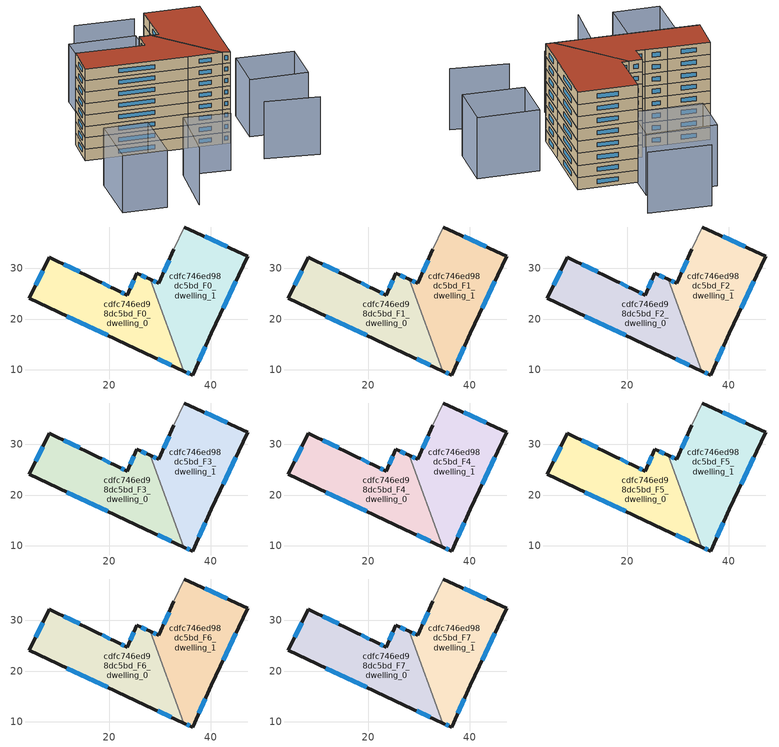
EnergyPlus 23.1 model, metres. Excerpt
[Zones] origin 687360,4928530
cdfc746ed98dc5bd_F0_dwelling_0
 floor ground (EU_floor_Construction): 28.17,27.82 34.75,9.8 27.15,13.31 4.28,24.08 8.24,32.18 17.09,27.91 21.79,25.58 23.58,24.73 25.49,29.02 z0
 wall outside (EU_wall_Construction): 28.17,27.82 25.49,29.02 23.58,24.73 21.79,25.58 17.09,27.91 8.24,32.18 4.28,24.08 27.15,13.31 34.75,9.8 z0:3
 wall to cdfc746ed98dc5bd_F0_dwelling_1 (EU_wall_Construction): 34.75,9.8 28.16,27.82 z0:3
 window (EU_Window_Construction): 14.21,29.3 11.12,30.79 / 20.26,26.34 18.62,27.15 / 23,25.01 22.37,25.31 / 24.87,27.63 24.2,26.13 / 27.29,28.21 26.36,28.63 / 29.62,12.17 32.28,10.94 / 11.72,20.58 19.71,16.82 / 6.95,29.55 5.57,26.72 z0.98:2.02
cdfc746ed98dc5bd_F0_dwelling_1
 floor ground (EU_floor_Construction): 47.33,32.41 40.18,17.24 36.45,9.01 34.75,9.8 28.17,27.82 29.84,27.07 32.77,33.77 34.77,38.16 z0
 wall outside (EU_wall_Construction): 34.75,9.8 36.45,9.01 40.18,17.24 47.33,32.41 34.77,38.16 / 32.77,33.77 29.84,27.07 28.17,27.82 z0:3
 wall adiabatic (EU_wall_Construction): 34.77,38.16 32.77,33.77 z0:3
 window (EU_Window_Construction): 35.3,9.54 35.89,9.27 / 29.29,27.32 28.71,27.58 / 31.82,31.59 30.79,29.25 / 43.24,34.28 38.85,36.29 / 42.5,22.18 45,27.48 / 37.66,11.69 38.96,14.57 z0.98:2.02
cdfc746ed98dc5bd_F1_dwelling_0
 floor to cdfc746ed98dc5bd_F0_dwelling_0 (EU_floor_Construction): 28.17,27.82 34.75,9.8 27.15,13.31 4.28,24.08 8.24,32.18 17.09,27.91 21.79,25.58 23.58,24.73 25.49,29.02 z3
 wall outside (EU_wall_Construction): 28.17,27.82 25.49,29.02 23.58,24.73 21.79,25.58 17.09,27.91 8.24,32.18 4.28,24.08 27.15,13.31 34.75,9.8 z3:6
 wall to cdfc746ed98dc5bd_F1_dwelling_1 (EU_wall_Construction): 34.75,9.8 28.16,27.82 z3:6
 window (EU_Window_Construction): 14.21,29.3 11.12,30.79 / 20.26,26.34 18.62,27.15 / 23,25.01 22.37,25.31 / 24.87,27.63 24.2,26.13 / 27.29,28.21 26.36,28.63 / 29.62,12.17 32.28,10.94 / 11.72,20.58 19.71,16.82 / 6.95,29.55 5.57,26.72 z3.98:5.02
cdfc746ed98dc5bd_F1_dwelling_1
 floor to cdfc746ed98dc5bd_F0_dwelling_1 (EU_floor_Construction): 47.33,32.41 40.18,17.24 36.45,9.01 34.75,9.8 28.17,27.82 29.84,27.07 32.77,33.77 34.77,38.16 z3
 wall outside (EU_wall_Construction): 34.75,9.8 36.45,9.01 40.18,17.24 47.33,32.41 34.77,38.16 / 32.77,33.77 29.84,27.07 28.17,27.82 z3:6
 wall adiabatic (EU_wall_Construction): 34.77,38.16 32.77,33.77 z3:6
 window (EU_Window_Construction): 35.3,9.54 35.89,9.27 / 29.29,27.32 28.71,27.58 / 31.82,31.59 30.79,29.25 / 43.24,34.28 38.85,36.29 / 42.5,22.18 45,27.48 / 37.66,11.69 38.96,14.57 z3.98:5.02
cdfc746ed98dc5bd_F2_dwelling_0
 floor to cdfc746ed98dc5bd_F1_dwelling_0 (EU_floor_Construction): 28.17,27.82 34.75,9.8 27.15,13.31 4.28,24.08 8.24,32.18 17.09,27.91 21.79,25.58 23.58,24.73 25.49,29.02 z6
 wall outside (EU_wall_Construction): 28.17,27.82 25.49,29.02 23.58,24.73 21.79,25.58 17.09,27.91 8.24,32.18 4.28,24.08 27.15,13.31 34.75,9.8 z6:9
 wall to cdfc746ed98dc5bd_F2_dwelling_1 (EU_wall_Construction): 34.75,9.8 28.16,27.82 z6:9
 window (EU_Window_Construction): 14.21,29.3 11.12,30.79 / 20.26,26.34 18.62,27.15 / 23,25.01 22.37,25.31 / 24.87,27.63 24.2,26.13 / 27.29,28.21 26.36,28.63 / 29.62,12.17 32.28,10.94 / 11.72,20.58 19.71,16.82 / 6.95,29.55 5.57,26.72 z6.98:8.02
cdfc746ed98dc5bd_F2_dwelling_1
 floor to cdfc746ed98dc5bd_F1_dwelling_1 (EU_floor_Construction): 47.33,32.41 40.18,17.24 36.45,9.01 34.75,9.8 28.17,27.82 29.84,27.07 32.77,33.77 34.77,38.16 z6
 wall outside (EU_wall_Construction): 34.75,9.8 36.45,9.01 40.18,17.24 47.33,32.41 34.77,38.16 / 32.77,33.77 29.84,27.07 28.17,27.82 z6:9
 wall adiabatic (EU_wall_Construction): 34.77,38.16 32.77,33.77 z6:9
 window (EU_Window_Construction): 35.3,9.54 35.89,9.27 / 29.29,27.32 28.71,27.58 / 31.82,31.59 30.79,29.25 / 43.24,34.28 38.85,36.29 / 42.5,22.18 45,27.48 / 37.66,11.69 38.96,14.57 z6.98:8.02
cdfc746ed98dc5bd_F3_dwelling_0
 floor to cdfc746ed98dc5bd_F2_dwelling_0 (EU_floor_Construction): 28.17,27.82 34.75,9.8 27.15,13.31 4.28,24.08 8.24,32.18 17.09,27.91 21.79,25.58 23.58,24.73 25.49,29.02 z9
 wall outside (EU_wall_Construction): 28.17,27.82 25.49,29.02 23.58,24.73 21.79,25.58 17.09,27.91 8.24,32.18 4.28,24.08 27.15,13.31 34.75,9.8 z9:12
 wall to cdfc746ed98dc5bd_F3_dwelling_1 (EU_wall_Construction): 34.75,9.8 28.16,27.82 z9:12
 window (EU_Window_Construction): 14.21,29.3 11.12,30.79 / 20.26,26.34 18.62,27.15 / 23,25.01 22.37,25.31 / 24.87,27.63 24.2,26.13 / 27.29,28.21 26.36,28.63 / 29.62,12.17 32.28,10.94 / 11.72,20.58 19.71,16.82 / 6.95,29.55 5.57,26.72 z9.98:11.02
cdfc746ed98dc5bd_F3_dwelling_1
 floor to cdfc746ed98dc5bd_F2_dwelling_1 (EU_floor_Construction): 47.33,32.41 40.18,17.24 36.45,9.01 34.75,9.8 28.17,27.82 29.84,27.07 32.77,33.77 34.77,38.16 z9
 wall outside (EU_wall_Construction): 34.75,9.8 36.45,9.01 40.18,17.24 47.33,32.41 34.77,38.16 / 32.77,33.77 29.84,27.07 28.17,27.82 z9:12
 wall adiabatic (EU_wall_Construction): 34.77,38.16 32.77,33.77 z9:12
 window (EU_Window_Construction): 35.3,9.54 35.89,9.27 / 29.29,27.32 28.71,27.58 / 31.82,31.59 30.79,29.25 / 43.24,34.28 38.85,36.29 / 42.5,22.18 45,27.48 / 37.66,11.69 38.96,14.57 z9.98:11.02
cdfc746ed98dc5bd_F4_dwelling_0
 floor to cdfc746ed98dc5bd_F3_dwelling_0 (EU_floor_Construction): 28.17,27.82 34.75,9.8 27.15,13.31 4.28,24.08 8.24,32.18 17.09,27.91 21.79,25.58 23.58,24.73 25.49,29.02 z12
 wall outside (EU_wall_Construction): 28.17,27.82 25.49,29.02 23.58,24.73 21.79,25.58 17.09,27.91 8.24,32.18 4.28,24.08 27.15,13.31 34.75,9.8 z12:15
 wall to cdfc746ed98dc5bd_F4_dwelling_1 (EU_wall_Construction): 34.75,9.8 28.16,27.82 z12:15
 window (EU_Window_Construction): 14.21,29.3 11.12,30.79 / 20.26,26.34 18.62,27.15 / 23,25.01 22.37,25.31 / 24.87,27.63 24.2,26.13 / 27.29,28.21 26.36,28.63 / 29.62,12.17 32.28,10.94 / 11.72,20.58 19.71,16.82 / 6.95,29.55 5.57,26.72 z12.98:14.02
cdfc746ed98dc5bd_F4_dwelling_1
 floor to cdfc746ed98dc5bd_F3_dwelling_1 (EU_floor_Construction): 47.33,32.41 40.18,17.24 36.45,9.01 34.75,9.8 28.17,27.82 29.84,27.07 32.77,33.77 34.77,38.16 z12
 wall outside (EU_wall_Construction): 34.75,9.8 36.45,9.01 40.18,17.24 47.33,32.41 34.77,38.16 / 32.77,33.77 29.84,27.07 28.17,27.82 z12:15
 wall adiabatic (EU_wall_Construction): 34.77,38.16 32.77,33.77 z12:15
 window (EU_Window_Construction): 35.3,9.54 35.89,9.27 / 29.29,27.32 28.71,27.58 / 31.82,31.59 30.79,29.25 / 43.24,34.28 38.85,36.29 / 42.5,22.18 45,27.48 / 37.66,11.69 38.96,14.57 z12.98:14.02
cdfc746ed98dc5bd_F5_dwelling_0
 floor to cdfc746ed98dc5bd_F4_dwelling_0 (EU_floor_Construction): 28.17,27.82 34.75,9.8 27.15,13.31 4.28,24.08 8.24,32.18 17.09,27.91 21.79,25.58 23.58,24.73 25.49,29.02 z15
 wall outside (EU_wall_Construction): 28.17,27.82 25.49,29.02 23.58,24.73 21.79,25.58 17.09,27.91 8.24,32.18 4.28,24.08 27.15,13.31 34.75,9.8 z15:18
 wall to cdfc746ed98dc5bd_F5_dwelling_1 (EU_wall_Construction): 34.75,9.8 28.16,27.82 z15:18
 window (EU_Window_Construction): 14.21,29.3 11.12,30.79 / 20.26,26.34 18.62,27.15 / 23,25.01 22.37,25.31 / 24.87,27.63 24.2,26.13 / 27.29,28.21 26.36,28.63 / 29.62,12.17 32.28,10.94 / 11.72,20.58 19.71,16.82 / 6.95,29.55 5.57,26.72 z15.98:17.02
cdfc746ed98dc5bd_F5_dwelling_1
 floor to cdfc746ed98dc5bd_F4_dwelling_1 (EU_floor_Construction): 47.33,32.41 40.18,17.24 36.45,9.01 34.75,9.8 28.17,27.82 29.84,27.07 32.77,33.77 34.77,38.16 z15
 wall outside (EU_wall_Construction): 34.75,9.8 36.45,9.01 40.18,17.24 47.33,32.41 34.77,38.16 / 32.77,33.77 29.84,27.07 28.17,27.82 z15:18
 wall adiabatic (EU_wall_Construction): 34.77,38.16 32.77,33.77 z15:18
 window (EU_Window_Construction): 35.3,9.54 35.89,9.27 / 29.29,27.32 28.71,27.58 / 31.82,31.59 30.79,29.25 / 43.24,34.28 38.85,36.29 / 42.5,22.18 45,27.48 / 37.66,11.69 38.96,14.57 z15.98:17.02
cdfc746ed98dc5bd_F6_dwelling_0
 floor to cdfc746ed98dc5bd_F5_dwelling_0 (EU_floor_Construction): 28.17,27.82 34.75,9.8 27.15,13.31 4.28,24.08 8.24,32.18 17.09,27.91 21.79,25.58 23.58,24.73 25.49,29.02 z18
 wall outside (EU_wall_Construction): 28.17,27.82 25.49,29.02 23.58,24.73 21.79,25.58 17.09,27.91 8.24,32.18 4.28,24.08 27.15,13.31 34.75,9.8 z18:21
 wall to cdfc746ed98dc5bd_F6_dwelling_1 (EU_wall_Construction): 34.75,9.8 28.16,27.82 z18:21
 window (EU_Window_Construction): 14.21,29.3 11.12,30.79 / 20.26,26.34 18.62,27.15 / 23,25.01 22.37,25.31 / 24.87,27.63 24.2,26.13 / 27.29,28.21 26.36,28.63 / 29.62,12.17 32.28,10.94 / 11.72,20.58 19.71,16.82 / 6.95,29.55 5.57,26.72 z18.98:20.02
cdfc746ed98dc5bd_F6_dwelling_1
 floor to cdfc746ed98dc5bd_F5_dwelling_1 (EU_floor_Construction): 47.33,32.41 40.18,17.24 36.45,9.01 34.75,9.8 28.17,27.82 29.84,27.07 32.77,33.77 34.77,38.16 z18
 wall outside (EU_wall_Construction): 34.75,9.8 36.45,9.01 40.18,17.24 47.33,32.41 34.77,38.16 / 32.77,33.77 29.84,27.07 28.17,27.82 z18:21
 wall adiabatic (EU_wall_Construction): 34.77,38.16 32.77,33.77 z18:21
 window (EU_Window_Construction): 35.3,9.54 35.89,9.27 / 29.29,27.32 28.71,27.58 / 31.82,31.59 30.79,29.25 / 43.24,34.28 38.85,36.29 / 42.5,22.18 45,27.48 / 37.66,11.69 38.96,14.57 z18.98:20.02
cdfc746ed98dc5bd_F7_dwelling_0
 floor to cdfc746ed98dc5bd_F6_dwelling_0 (EU_floor_Construction): 28.17,27.82 34.75,9.8 27.15,13.31 4.28,24.08 8.24,32.18 17.09,27.91 21.79,25.58 23.58,24.73 25.49,29.02 z21
 wall outside (EU_wall_Construction): 28.17,27.82 25.49,29.02 23.58,24.73 21.79,25.58 17.09,27.91 8.24,32.18 4.28,24.08 27.15,13.31 34.75,9.8 z21:24
 wall to cdfc746ed98dc5bd_F7_dwelling_1 (EU_wall_Construction): 34.75,9.8 28.16,27.82 z21:24
 window (EU_Window_Construction): 14.21,29.3 11.12,30.79 / 20.26,26.34 18.62,27.15 / 23,25.01 22.37,25.31 / 24.87,27.63 24.2,26.13 / 27.29,28.21 26.36,28.63 / 29.62,12.17 32.28,10.94 / 11.72,20.58 19.71,16.82 / 6.95,29.55 5.57,26.72 z21.98:23.02
 roof outside (EU_roof_Construction): 34.75,9.8 28.17,27.82 25.49,29.02 23.58,24.73 21.79,25.58 17.09,27.91 8.24,32.18 4.28,24.08 27.15,13.31 z24
cdfc746ed98dc5bd_F7_dwelling_1
 floor to cdfc746ed98dc5bd_F6_dwelling_1 (EU_floor_Construction): 47.33,32.41 40.18,17.24 36.45,9.01 34.75,9.8 28.17,27.82 29.84,27.07 32.77,33.77 34.77,38.16 z21
 wall outside (EU_wall_Construction): 34.75,9.8 36.45,9.01 40.18,17.24 47.33,32.41 34.77,38.16 / 32.77,33.77 29.84,27.07 28.17,27.82 z21:24
 wall adiabatic (EU_wall_Construction): 34.77,38.16 32.77,33.77 z21:24
 window (EU_Window_Construction): 35.3,9.54 35.89,9.27 / 29.29,27.32 28.71,27.58 / 31.82,31.59 30.79,29.25 / 43.24,34.28 38.85,36.29 / 42.5,22.18 45,27.48 / 37.66,11.69 38.96,14.57 z21.98:23.02
 roof outside (EU_roof_Construction): 36.45,9.01 40.18,17.24 47.33,32.41 34.77,38.16 32.77,33.77 29.84,27.07 28.17,27.82 34.75,9.8 z24
shading: 36.92,-2.83 48.65,-9.45 / 8.91,-11.66 16.7,3.02 / 16.7,3.02 26.84,-2.35 / 43.27,51.5 30.12,57.87 / -1.2,11.15 8.74,6.7 / 8.74,6.7 2.3,-7.67 / 2.3,-7.67 -7.64,-3.21 / -7.64,-3.21 -1.2,11.15 / 42.2,8.5 47.25,19.43 / 47.25,19.43 60.29,13.41 / 60.29,13.41 55.24,2.48 / 55.24,2.48 42.2,8.5 / 17.75,40.54 22.51,51.08 / 22.51,51.08 37.54,44.3 / 37.54,44.3 32.78,33.76 / 32.78,33.76 17.75,40.54 z0:15
[Building]
EU S2 Campaign: North Axis=0; Terrain=City; Solar Distribution=FullExterior
[Site:Location]
Bologna: Latitude=44.5; Longitude=11.25; Time Zone=1; Elevation=37
[SizingPeriod:WeatherFileDays]
AnnualSizingPeriod: Begin Month=1; Begin Day of Month=1; End Month=12; End Day of Month=31; Day of Week for Start Day=Monday; Use Weather File Daylight Saving Period=No; Use Weather File Rain and Snow Indicators=No
[MATERIAL]
EU_InternalMass_Material: Roughness=MediumRough; Thickness=0.1; Conductivity=1; Density=1800; Specific Heat=900; Thermal Absorptance=0.9; Solar Absorptance=0.7; Visible Absorptance=0.7
[MATERIAL:NOMASS] Roughness=MediumRough; Thermal Absorptance=0.9; Solar Absorptance=0.7; Visible Absorptance=0.7
Name | Thermal Resistance
EU_wall_NoMass | 0.905828
EU_roof_NoMass | 0.37593
EU_floor_NoMass | 0.67114
[WINDOWMATERIAL:SIMPLEGLAZINGSYSTEM]
EU_Window_SimpleGlazing: UFactor=4.52486; Solar Heat Gain Coefficient=0.85; Visible Transmittance=0.85
[CONSTRUCTION]
EU_wall_Construction: EU_wall_NoMass
EU_roof_Construction: EU_roof_NoMass
EU_floor_Construction: EU_floor_NoMass
EU_InternalMass_Construction: EU_InternalMass_Material
EU_Window_Construction: EU_Window_SimpleGlazing
[ZONE] Type=1; Multiplier=1; Ceiling Height=autocalculate; Floor Area=autocalculate; Part of Total Floor Area=Yes
Name | Volume
cdfc746ed98dc5bd_F0_dwelling_0; cdfc746ed98dc5bd_F1_dwelling_0; cdfc746ed98dc5bd_F2_dwelling_0; cdfc746ed98dc5bd_F3_dwelling_0; cdfc746ed98dc5bd_F4_dwelling_0; cdfc746ed98dc5bd_F5_dwelling_0; cdfc746ed98dc5bd_F6_dwelling_0; cdfc746ed98dc5bd_F7_dwelling_0 | 851.594
cdfc746ed98dc5bd_F0_dwelling_1 | 851.629
cdfc746ed98dc5bd_F1_dwelling_1; cdfc746ed98dc5bd_F2_dwelling_1; cdfc746ed98dc5bd_F3_dwelling_1; cdfc746ed98dc5bd_F4_dwelling_1; cdfc746ed98dc5bd_F5_dwelling_1; cdfc746ed98dc5bd_F6_dwelling_1; cdfc746ed98dc5bd_F7_dwelling_1 | 851.628
[INTERNALMASS] Construction=EU_InternalMass_Construction
Name | Zone or ZoneList | Surface Area
cdfc746ed98dc5bd_F0_dwelling_0_EU_InternalMass | cdfc746ed98dc5bd_F0_dwelling_0 | 283.865
cdfc746ed98dc5bd_F0_dwelling_1_EU_InternalMass | cdfc746ed98dc5bd_F0_dwelling_1 | 283.877
cdfc746ed98dc5bd_F1_dwelling_0_EU_InternalMass | cdfc746ed98dc5bd_F1_dwelling_0 | 283.865
cdfc746ed98dc5bd_F1_dwelling_1_EU_InternalMass | cdfc746ed98dc5bd_F1_dwelling_1 | 283.877
cdfc746ed98dc5bd_F2_dwelling_0_EU_InternalMass | cdfc746ed98dc5bd_F2_dwelling_0 | 283.865
cdfc746ed98dc5bd_F2_dwelling_1_EU_InternalMass | cdfc746ed98dc5bd_F2_dwelling_1 | 283.877
cdfc746ed98dc5bd_F3_dwelling_0_EU_InternalMass | cdfc746ed98dc5bd_F3_dwelling_0 | 283.865
cdfc746ed98dc5bd_F3_dwelling_1_EU_InternalMass | cdfc746ed98dc5bd_F3_dwelling_1 | 283.877
cdfc746ed98dc5bd_F4_dwelling_0_EU_InternalMass | cdfc746ed98dc5bd_F4_dwelling_0 | 283.865
cdfc746ed98dc5bd_F4_dwelling_1_EU_InternalMass | cdfc746ed98dc5bd_F4_dwelling_1 | 283.877
cdfc746ed98dc5bd_F5_dwelling_0_EU_InternalMass | cdfc746ed98dc5bd_F5_dwelling_0 | 283.865
cdfc746ed98dc5bd_F5_dwelling_1_EU_InternalMass | cdfc746ed98dc5bd_F5_dwelling_1 | 283.877
cdfc746ed98dc5bd_F6_dwelling_0_EU_InternalMass | cdfc746ed98dc5bd_F6_dwelling_0 | 283.865
cdfc746ed98dc5bd_F6_dwelling_1_EU_InternalMass | cdfc746ed98dc5bd_F6_dwelling_1 | 283.877
cdfc746ed98dc5bd_F7_dwelling_0_EU_InternalMass | cdfc746ed98dc5bd_F7_dwelling_0 | 283.865
cdfc746ed98dc5bd_F7_dwelling_1_EU_InternalMass | cdfc746ed98dc5bd_F7_dwelling_1 | 283.877
[OTHEREQUIPMENT] Fuel Type=Electricity; Design Level Calculation Method=Watts/Area; Power per Zone Floor Area=1; Fraction Latent=0; Fraction Radiant=0; Fraction Lost=0; Carbon Dioxide Generation Rate=0; EndUse Subcategory=EU_Step8_InternalGains
Name | Zone or ZoneList or Space or SpaceList | Schedule
EU_Step8_InternalGain_cdfc746ed98dc5bd_F0_dwelling_0_f000 | cdfc746ed98dc5bd_F0_dwelling_0 | EU_Step8_GainSchedule_cdfc746ed98dc5bd_F0_dwelling_0_f000
EU_Step8_InternalGain_cdfc746ed98dc5bd_F0_dwelling_1_f000 | cdfc746ed98dc5bd_F0_dwelling_1 | EU_Step8_GainSchedule_cdfc746ed98dc5bd_F0_dwelling_1_f000
EU_Step8_InternalGain_cdfc746ed98dc5bd_F1_dwelling_0_f000 | cdfc746ed98dc5bd_F1_dwelling_0 | EU_Step8_GainSchedule_cdfc746ed98dc5bd_F1_dwelling_0_f000
EU_Step8_InternalGain_cdfc746ed98dc5bd_F1_dwelling_1_f000 | cdfc746ed98dc5bd_F1_dwelling_1 | EU_Step8_GainSchedule_cdfc746ed98dc5bd_F1_dwelling_1_f000
EU_Step8_InternalGain_cdfc746ed98dc5bd_F2_dwelling_0_f000 | cdfc746ed98dc5bd_F2_dwelling_0 | EU_Step8_GainSchedule_cdfc746ed98dc5bd_F2_dwelling_0_f000
EU_Step8_InternalGain_cdfc746ed98dc5bd_F2_dwelling_1_f000 | cdfc746ed98dc5bd_F2_dwelling_1 | EU_Step8_GainSchedule_cdfc746ed98dc5bd_F2_dwelling_1_f000
EU_Step8_InternalGain_cdfc746ed98dc5bd_F3_dwelling_0_f000 | cdfc746ed98dc5bd_F3_dwelling_0 | EU_Step8_GainSchedule_cdfc746ed98dc5bd_F3_dwelling_0_f000
EU_Step8_InternalGain_cdfc746ed98dc5bd_F3_dwelling_1_f000 | cdfc746ed98dc5bd_F3_dwelling_1 | EU_Step8_GainSchedule_cdfc746ed98dc5bd_F3_dwelling_1_f000
EU_Step8_InternalGain_cdfc746ed98dc5bd_F4_dwelling_0_f000 | cdfc746ed98dc5bd_F4_dwelling_0 | EU_Step8_GainSchedule_cdfc746ed98dc5bd_F4_dwelling_0_f000
EU_Step8_InternalGain_cdfc746ed98dc5bd_F4_dwelling_1_f000 | cdfc746ed98dc5bd_F4_dwelling_1 | EU_Step8_GainSchedule_cdfc746ed98dc5bd_F4_dwelling_1_f000
EU_Step8_InternalGain_cdfc746ed98dc5bd_F5_dwelling_0_f000 | cdfc746ed98dc5bd_F5_dwelling_0 | EU_Step8_GainSchedule_cdfc746ed98dc5bd_F5_dwelling_0_f000
EU_Step8_InternalGain_cdfc746ed98dc5bd_F5_dwelling_1_f000 | cdfc746ed98dc5bd_F5_dwelling_1 | EU_Step8_GainSchedule_cdfc746ed98dc5bd_F5_dwelling_1_f000
EU_Step8_InternalGain_cdfc746ed98dc5bd_F6_dwelling_0_f000 | cdfc746ed98dc5bd_F6_dwelling_0 | EU_Step8_GainSchedule_cdfc746ed98dc5bd_F6_dwelling_0_f000
EU_Step8_InternalGain_cdfc746ed98dc5bd_F6_dwelling_1_f000 | cdfc746ed98dc5bd_F6_dwelling_1 | EU_Step8_GainSchedule_cdfc746ed98dc5bd_F6_dwelling_1_f000
EU_Step8_InternalGain_cdfc746ed98dc5bd_F7_dwelling_0_f000 | cdfc746ed98dc5bd_F7_dwelling_0 | EU_Step8_GainSchedule_cdfc746ed98dc5bd_F7_dwelling_0_f000
EU_Step8_InternalGain_cdfc746ed98dc5bd_F7_dwelling_1_f000 | cdfc746ed98dc5bd_F7_dwelling_1 | EU_Step8_GainSchedule_cdfc746ed98dc5bd_F7_dwelling_1_f000
[ZONEVENTILATION:DESIGNFLOWRATE] Schedule=EU_AlwaysOn; Design Flow Rate Calculation Method=AirChanges/Hour; Air Changes per Hour=0.73129; Ventilation Type=Natural; Fan Pressure Rise=0; Fan Total Efficiency=1; Constant Term Coefficient=1; Temperature Term Coefficient=0; Velocity Term Coefficient=0; Velocity Squared Term Coefficient=0; Minimum Indoor Temperature=-100; Maximum Indoor Temperature=100; Delta Temperature=-100; Minimum Outdoor Temperature=-100; Maximum Outdoor Temperature=100; Maximum Wind Speed=40
Name | Zone or ZoneList or Space or SpaceList
EU_ConstantAir_cdfc746ed98dc5bd_F0_dwelling_0 | cdfc746ed98dc5bd_F0_dwelling_0
EU_ConstantAir_cdfc746ed98dc5bd_F0_dwelling_1 | cdfc746ed98dc5bd_F0_dwelling_1
EU_ConstantAir_cdfc746ed98dc5bd_F1_dwelling_0 | cdfc746ed98dc5bd_F1_dwelling_0
EU_ConstantAir_cdfc746ed98dc5bd_F1_dwelling_1 | cdfc746ed98dc5bd_F1_dwelling_1
EU_ConstantAir_cdfc746ed98dc5bd_F2_dwelling_0 | cdfc746ed98dc5bd_F2_dwelling_0
EU_ConstantAir_cdfc746ed98dc5bd_F2_dwelling_1 | cdfc746ed98dc5bd_F2_dwelling_1
EU_ConstantAir_cdfc746ed98dc5bd_F3_dwelling_0 | cdfc746ed98dc5bd_F3_dwelling_0
EU_ConstantAir_cdfc746ed98dc5bd_F3_dwelling_1 | cdfc746ed98dc5bd_F3_dwelling_1
EU_ConstantAir_cdfc746ed98dc5bd_F4_dwelling_0 | cdfc746ed98dc5bd_F4_dwelling_0
EU_ConstantAir_cdfc746ed98dc5bd_F4_dwelling_1 | cdfc746ed98dc5bd_F4_dwelling_1
EU_ConstantAir_cdfc746ed98dc5bd_F5_dwelling_0 | cdfc746ed98dc5bd_F5_dwelling_0
EU_ConstantAir_cdfc746ed98dc5bd_F5_dwelling_1 | cdfc746ed98dc5bd_F5_dwelling_1
EU_ConstantAir_cdfc746ed98dc5bd_F6_dwelling_0 | cdfc746ed98dc5bd_F6_dwelling_0
EU_ConstantAir_cdfc746ed98dc5bd_F6_dwelling_1 | cdfc746ed98dc5bd_F6_dwelling_1
EU_ConstantAir_cdfc746ed98dc5bd_F7_dwelling_0 | cdfc746ed98dc5bd_F7_dwelling_0
EU_ConstantAir_cdfc746ed98dc5bd_F7_dwelling_1 | cdfc746ed98dc5bd_F7_dwelling_1
[HVACTEMPLATE:THERMOSTAT] Constant Heating Setpoint=20; Constant Cooling Setpoint=50
EU_HeatOnly_cdfc746ed98dc5bd_F0_dwelling_0; EU_HeatOnly_cdfc746ed98dc5bd_F0_dwelling_1; EU_HeatOnly_cdfc746ed98dc5bd_F1_dwelling_0; EU_HeatOnly_cdfc746ed98dc5bd_F1_dwelling_1; EU_HeatOnly_cdfc746ed98dc5bd_F2_dwelling_0; EU_HeatOnly_cdfc746ed98dc5bd_F2_dwelling_1; EU_HeatOnly_cdfc746ed98dc5bd_F3_dwelling_0; EU_HeatOnly_cdfc746ed98dc5bd_F3_dwelling_1; EU_HeatOnly_cdfc746ed98dc5bd_F4_dwelling_0; EU_HeatOnly_cdfc746ed98dc5bd_F4_dwelling_1; EU_HeatOnly_cdfc746ed98dc5bd_F5_dwelling_0; EU_HeatOnly_cdfc746ed98dc5bd_F5_dwelling_1; EU_HeatOnly_cdfc746ed98dc5bd_F6_dwelling_0; EU_HeatOnly_cdfc746ed98dc5bd_F6_dwelling_1; EU_HeatOnly_cdfc746ed98dc5bd_F7_dwelling_0; EU_HeatOnly_cdfc746ed98dc5bd_F7_dwelling_1
[HVACTEMPLATE:ZONE:IDEALLOADSAIRSYSTEM] System Availability Schedule=EU_AlwaysOn; Maximum Heating Supply Air Temperature=50; Minimum Cooling Supply Air Temperature=13; Maximum Heating Supply Air Humidity Ratio=0.0156; Minimum Cooling Supply Air Humidity Ratio=0.0077; Heating Limit=NoLimit; Cooling Limit=NoLimit; Heating Availability Schedule=EU_AlwaysOn; Cooling Availability Schedule=EU_CoolingOff; Dehumidification Control Type=ConstantSensibleHeatRatio; Cooling Sensible Heat Ratio=0.7; Dehumidification Setpoint=60; Humidification Control Type=None; Humidification Setpoint=30; Outdoor Air Method=None; Outdoor Air Flow Rate per Person=0.00944; Outdoor Air Flow Rate per Zone Floor Area=0; Outdoor Air Flow Rate per Zone=0; Demand Controlled Ventilation Type=None; Outdoor Air Economizer Type=NoEconomizer; Heat Recovery Type=None; Sensible Heat Recovery Effectiveness=0.7; Latent Heat Recovery Effectiveness=0.65
Name | Template Thermostat
cdfc746ed98dc5bd_F0_dwelling_0 | EU_HeatOnly_cdfc746ed98dc5bd_F0_dwelling_0
cdfc746ed98dc5bd_F0_dwelling_1 | EU_HeatOnly_cdfc746ed98dc5bd_F0_dwelling_1
cdfc746ed98dc5bd_F1_dwelling_0 | EU_HeatOnly_cdfc746ed98dc5bd_F1_dwelling_0
cdfc746ed98dc5bd_F1_dwelling_1 | EU_HeatOnly_cdfc746ed98dc5bd_F1_dwelling_1
cdfc746ed98dc5bd_F2_dwelling_0 | EU_HeatOnly_cdfc746ed98dc5bd_F2_dwelling_0
cdfc746ed98dc5bd_F2_dwelling_1 | EU_HeatOnly_cdfc746ed98dc5bd_F2_dwelling_1
cdfc746ed98dc5bd_F3_dwelling_0 | EU_HeatOnly_cdfc746ed98dc5bd_F3_dwelling_0
cdfc746ed98dc5bd_F3_dwelling_1 | EU_HeatOnly_cdfc746ed98dc5bd_F3_dwelling_1
cdfc746ed98dc5bd_F4_dwelling_0 | EU_HeatOnly_cdfc746ed98dc5bd_F4_dwelling_0
cdfc746ed98dc5bd_F4_dwelling_1 | EU_HeatOnly_cdfc746ed98dc5bd_F4_dwelling_1
cdfc746ed98dc5bd_F5_dwelling_0 | EU_HeatOnly_cdfc746ed98dc5bd_F5_dwelling_0
cdfc746ed98dc5bd_F5_dwelling_1 | EU_HeatOnly_cdfc746ed98dc5bd_F5_dwelling_1
cdfc746ed98dc5bd_F6_dwelling_0 | EU_HeatOnly_cdfc746ed98dc5bd_F6_dwelling_0
cdfc746ed98dc5bd_F6_dwelling_1 | EU_HeatOnly_cdfc746ed98dc5bd_F6_dwelling_1
cdfc746ed98dc5bd_F7_dwelling_0 | EU_HeatOnly_cdfc746ed98dc5bd_F7_dwelling_0
cdfc746ed98dc5bd_F7_dwelling_1 | EU_HeatOnly_cdfc746ed98dc5bd_F7_dwelling_1
[SIZING:ZONE] Zone Cooling Design Supply Air Temperature Input Method=SupplyAirTemperature; Zone Cooling Design Supply Air Temperature=13; Zone Heating Design Supply Air Temperature Input Method=SupplyAirTemperature; Zone Heating Design Supply Air Temperature=50; Zone Cooling Design Supply Air Humidity Ratio=0.008; Zone Heating Design Supply Air Humidity Ratio=0.008; Cooling Design Air Flow Method=DesignDay; Cooling Design Air Flow Rate=0; Cooling Minimum Air Flow per Zone Floor Area=0.000762; Cooling Minimum Air Flow=0; Cooling Minimum Air Flow Fraction=0.2; Heating Design Air Flow Method=DesignDay; Heating Design Air Flow Rate=0; Heating Maximum Air Flow per Zone Floor Area=0.002032; Heating Maximum Air Flow=0.141576; Heating Maximum Air Flow Fraction=0.3; Account for Dedicated Outdoor Air System=No; Dedicated Outdoor Air System Control Strategy=NeutralSupplyAir; Dedicated Outdoor Air Low Setpoint Temperature for Design=autosize; Dedicated Outdoor Air High Setpoint Temperature for Design=autosize; Zone Load Sizing Method=Sensible Load Only No Latent Load; Zone Latent Cooling Design Supply Air Humidity Ratio Input Method=HumidityRatioDifference; Zone Cooling Design Supply Air Humidity Ratio Difference=0.005; Zone Latent Heating Design Supply Air Humidity Ratio Input Method=HumidityRatioDifference; Zone Humidification Design Supply Air Humidity Ratio Difference=0.005
cdfc746ed98dc5bd_F0_dwelling_0; cdfc746ed98dc5bd_F0_dwelling_1; cdfc746ed98dc5bd_F1_dwelling_0; cdfc746ed98dc5bd_F1_dwelling_1; cdfc746ed98dc5bd_F2_dwelling_0; cdfc746ed98dc5bd_F2_dwelling_1; cdfc746ed98dc5bd_F3_dwelling_0; cdfc746ed98dc5bd_F3_dwelling_1; cdfc746ed98dc5bd_F4_dwelling_0; cdfc746ed98dc5bd_F4_dwelling_1; cdfc746ed98dc5bd_F5_dwelling_0; cdfc746ed98dc5bd_F5_dwelling_1; cdfc746ed98dc5bd_F6_dwelling_0; cdfc746ed98dc5bd_F6_dwelling_1; cdfc746ed98dc5bd_F7_dwelling_0; cdfc746ed98dc5bd_F7_dwelling_1
[SCHEDULE:CONSTANT]
Name | Hourly Value
EU_AlwaysOn | 1
EU_CoolingOff | 0
[SCHEDULE:FILE] Column Number=1; Rows to Skip at Top=0; Number of Hours of Data=8760; Column Separator=Comma; Interpolate to Timestep=No; Minutes per Item=60; Adjust Schedule for Daylight Savings=Yes
Name | File
EU_Step8_GainSchedule_cdfc746ed98dc5bd_F0_dwelling_0_f000 | ../../schedules/cdfc746ed98dc5bd/cdfc746ed98dc5bd_F0_dwelling_0_f000_gain.csv
EU_Step8_GainSchedule_cdfc746ed98dc5bd_F0_dwelling_1_f000 | ../../schedules/cdfc746ed98dc5bd/cdfc746ed98dc5bd_F0_dwelling_1_f000_gain.csv
EU_Step8_GainSchedule_cdfc746ed98dc5bd_F1_dwelling_0_f000 | ../../schedules/cdfc746ed98dc5bd/cdfc746ed98dc5bd_F1_dwelling_0_f000_gain.csv
EU_Step8_GainSchedule_cdfc746ed98dc5bd_F1_dwelling_1_f000 | ../../schedules/cdfc746ed98dc5bd/cdfc746ed98dc5bd_F1_dwelling_1_f000_gain.csv
EU_Step8_GainSchedule_cdfc746ed98dc5bd_F2_dwelling_0_f000 | ../../schedules/cdfc746ed98dc5bd/cdfc746ed98dc5bd_F2_dwelling_0_f000_gain.csv
EU_Step8_GainSchedule_cdfc746ed98dc5bd_F2_dwelling_1_f000 | ../../schedules/cdfc746ed98dc5bd/cdfc746ed98dc5bd_F2_dwelling_1_f000_gain.csv
EU_Step8_GainSchedule_cdfc746ed98dc5bd_F3_dwelling_0_f000 | ../../schedules/cdfc746ed98dc5bd/cdfc746ed98dc5bd_F3_dwelling_0_f000_gain.csv
EU_Step8_GainSchedule_cdfc746ed98dc5bd_F3_dwelling_1_f000 | ../../schedules/cdfc746ed98dc5bd/cdfc746ed98dc5bd_F3_dwelling_1_f000_gain.csv
EU_Step8_GainSchedule_cdfc746ed98dc5bd_F4_dwelling_0_f000 | ../../schedules/cdfc746ed98dc5bd/cdfc746ed98dc5bd_F4_dwelling_0_f000_gain.csv
EU_Step8_GainSchedule_cdfc746ed98dc5bd_F4_dwelling_1_f000 | ../../schedules/cdfc746ed98dc5bd/cdfc746ed98dc5bd_F4_dwelling_1_f000_gain.csv
EU_Step8_GainSchedule_cdfc746ed98dc5bd_F5_dwelling_0_f000 | ../../schedules/cdfc746ed98dc5bd/cdfc746ed98dc5bd_F5_dwelling_0_f000_gain.csv
EU_Step8_GainSchedule_cdfc746ed98dc5bd_F5_dwelling_1_f000 | ../../schedules/cdfc746ed98dc5bd/cdfc746ed98dc5bd_F5_dwelling_1_f000_gain.csv
EU_Step8_GainSchedule_cdfc746ed98dc5bd_F6_dwelling_0_f000 | ../../schedules/cdfc746ed98dc5bd/cdfc746ed98dc5bd_F6_dwelling_0_f000_gain.csv
EU_Step8_GainSchedule_cdfc746ed98dc5bd_F6_dwelling_1_f000 | ../../schedules/cdfc746ed98dc5bd/cdfc746ed98dc5bd_F6_dwelling_1_f000_gain.csv
EU_Step8_GainSchedule_cdfc746ed98dc5bd_F7_dwelling_0_f000 | ../../schedules/cdfc746ed98dc5bd/cdfc746ed98dc5bd_F7_dwelling_0_f000_gain.csv
EU_Step8_GainSchedule_cdfc746ed98dc5bd_F7_dwelling_1_f000 | ../../schedules/cdfc746ed98dc5bd/cdfc746ed98dc5bd_F7_dwelling_1_f000_gain.csv
